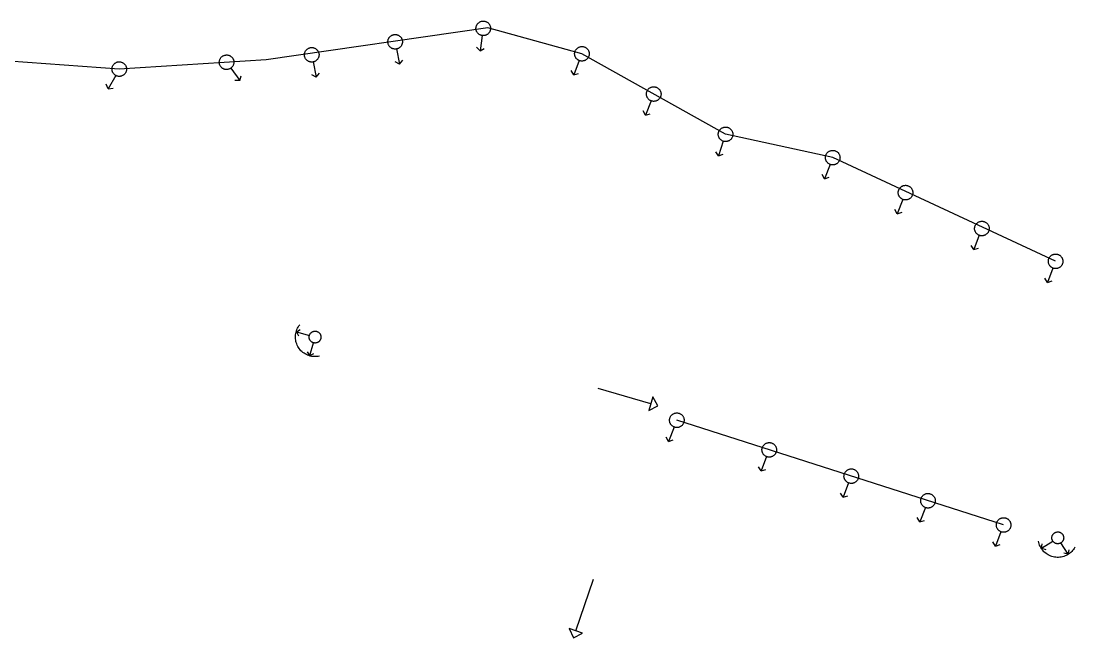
# Model space of a CAD drawing. Header units: inches. Extents: x 21905 to 29562, y 37649 to 43473.
# Drawn here: x 27967.6 to 28418.1, y 42437.6 to 42701.3 of the extents above; entities that cross this region are included whole.
import ezdxf

# ---------------------------------------------------------------- set-up
doc = ezdxf.new("R2010")
doc.units = ezdxf.units.IN
doc.header["$MEASUREMENT"] = 0

msp = doc.modelspace()

# ---------------------------------------------------------------- linework, layer by layer
for points in [[(28409.89, 42598.56), (28314.6, 42642.88), (28268.8, 42652.84), (28207.38, 42687.27), (28167.1, 42698.41), (28072.39, 42684.73), (28009.6, 42680.73), (27954.61, 42684.66), (27884.64, 42686.33), (27840.23, 42679.77), (27772.96, 42657.17), (27701.93, 42626.74), (27583.03, 42603.3), (27538.85, 42592.35)], [(28167.74, 42696.34), (28167.61, 42696.16), (28167.47, 42696), (28167.32, 42695.85), (28167.15, 42695.7), (28166.98, 42695.57), (28166.79, 42695.46), (28166.6, 42695.35), (28166.4, 42695.26), (28166.2, 42695.18), (28165.99, 42695.12), (28165.78, 42695.07), (28165.57, 42695.04), (28165.35, 42695.02), (28165.13, 42695.02), (28164.91, 42695.03), (28164.7, 42695.06), (28164.49, 42695.1), (28164.28, 42695.16), (28164.07, 42695.23), (28163.87, 42695.32), (28163.68, 42695.42), (28163.49, 42695.53), (28163.31, 42695.66), (28163.14, 42695.79), (28162.99, 42695.94), (28162.84, 42696.1), (28162.7, 42696.27), (28162.58, 42696.45), (28162.47, 42696.64), (28162.37, 42696.83), (28162.29, 42697.03), (28162.22, 42697.24), (28162.16, 42697.45), (28162.12, 42697.66), (28162.09, 42697.88), (28162.08, 42698.1), (28162.09, 42698.31), (28162.11, 42698.53), (28162.14, 42698.74), (28162.19, 42698.96), (28162.26, 42699.16), (28162.34, 42699.37), (28162.43, 42699.56), (28162.54, 42699.75), (28162.66, 42699.93), (28162.79, 42700.11), (28162.93, 42700.27), (28163.08, 42700.42), (28163.25, 42700.57), (28163.42, 42700.7), (28163.61, 42700.81), (28163.8, 42700.92), (28164, 42701.01), (28164.2, 42701.09), (28164.41, 42701.15), (28164.62, 42701.2), (28164.83, 42701.23), (28165.05, 42701.25), (28165.27, 42701.25), (28165.49, 42701.24), (28165.7, 42701.21), (28165.91, 42701.17), (28166.12, 42701.11), (28166.33, 42701.04), (28166.53, 42700.95), (28166.72, 42700.85), (28166.91, 42700.74), (28167.09, 42700.62), (28167.26, 42700.48), (28167.41, 42700.33), (28167.56, 42700.17), (28167.7, 42700), (28167.82, 42699.82), (28167.93, 42699.63), (28168.03, 42699.44), (28168.11, 42699.24), (28168.18, 42699.03), (28168.24, 42698.82), (28168.28, 42698.61), (28168.31, 42698.39), (28168.32, 42698.18), (28168.31, 42697.96), (28168.29, 42697.74), (28168.26, 42697.53), (28168.21, 42697.32), (28168.14, 42697.11), (28168.06, 42696.9), (28167.97, 42696.71), (28167.86, 42696.52), (28167.74, 42696.34)], [(28130.53, 42691.54), (28130.46, 42691.33), (28130.38, 42691.13), (28130.29, 42690.94), (28130.18, 42690.75), (28130.06, 42690.57), (28129.92, 42690.4), (28129.78, 42690.24), (28129.62, 42690.08), (28129.45, 42689.94), (28129.28, 42689.82), (28129.09, 42689.7), (28128.9, 42689.6), (28128.7, 42689.51), (28128.5, 42689.44), (28128.29, 42689.38), (28128.08, 42689.33), (28127.86, 42689.3), (28127.64, 42689.28), (28127.43, 42689.28), (28127.21, 42689.3), (28126.99, 42689.33), (28126.78, 42689.37), (28126.57, 42689.43), (28126.37, 42689.51), (28126.17, 42689.6), (28125.98, 42689.7), (28125.79, 42689.81), (28125.62, 42689.94), (28125.45, 42690.08), (28125.29, 42690.23), (28125.15, 42690.39), (28125.01, 42690.57), (28124.89, 42690.75), (28124.78, 42690.93), (28124.69, 42691.13), (28124.61, 42691.33), (28124.54, 42691.54), (28124.49, 42691.75), (28124.45, 42691.96), (28124.42, 42692.18), (28124.42, 42692.4), (28124.42, 42692.62), (28124.45, 42692.83), (28124.48, 42693.05), (28124.54, 42693.26), (28124.6, 42693.46), (28124.69, 42693.67), (28124.78, 42693.86), (28124.89, 42694.05), (28125.01, 42694.23), (28125.15, 42694.4), (28125.29, 42694.56), (28125.45, 42694.71), (28125.61, 42694.85), (28125.79, 42694.98), (28125.97, 42695.1), (28126.17, 42695.2), (28126.37, 42695.29), (28126.57, 42695.36), (28126.78, 42695.42), (28126.99, 42695.47), (28127.21, 42695.5), (28127.42, 42695.51), (28127.64, 42695.51), (28127.86, 42695.5), (28128.07, 42695.47), (28128.29, 42695.42), (28128.5, 42695.36), (28128.7, 42695.29), (28128.9, 42695.2), (28129.09, 42695.1), (28129.28, 42694.98), (28129.45, 42694.86), (28129.62, 42694.72), (28129.77, 42694.56), (28129.92, 42694.4), (28130.05, 42694.23), (28130.18, 42694.05), (28130.28, 42693.86), (28130.38, 42693.67), (28130.46, 42693.47), (28130.53, 42693.26), (28130.58, 42693.05), (28130.62, 42692.83), (28130.64, 42692.62), (28130.65, 42692.4), (28130.64, 42692.18), (28130.62, 42691.97), (28130.58, 42691.75), (28130.53, 42691.54)], [(28164.75, 42695.05), (28163.84, 42688.55)], [(28094.88, 42685.97), (28094.81, 42685.76), (28094.73, 42685.56), (28094.63, 42685.36), (28094.52, 42685.18), (28094.4, 42684.99), (28094.27, 42684.82), (28094.12, 42684.66), (28093.97, 42684.51), (28093.8, 42684.37), (28093.63, 42684.24), (28093.44, 42684.13), (28093.25, 42684.02), (28093.05, 42683.94), (28092.85, 42683.86), (28092.64, 42683.8), (28092.42, 42683.76), (28092.21, 42683.73), (28091.99, 42683.71), (28091.77, 42683.71), (28091.56, 42683.73), (28091.34, 42683.76), (28091.13, 42683.8), (28090.92, 42683.86), (28090.71, 42683.94), (28090.52, 42684.02), (28090.32, 42684.13), (28090.14, 42684.24), (28089.96, 42684.37), (28089.8, 42684.51), (28089.64, 42684.66), (28089.49, 42684.82), (28089.36, 42684.99), (28089.24, 42685.17), (28089.13, 42685.36), (28089.03, 42685.56), (28088.95, 42685.76), (28088.89, 42685.97), (28088.83, 42686.18), (28088.8, 42686.39), (28088.77, 42686.61), (28088.76, 42686.82), (28088.77, 42687.04), (28088.79, 42687.26), (28088.83, 42687.47), (28088.88, 42687.68), (28088.95, 42687.89), (28089.03, 42688.09), (28089.13, 42688.29), (28089.24, 42688.48), (28089.36, 42688.66), (28089.49, 42688.83), (28089.64, 42688.99), (28089.79, 42689.14), (28089.96, 42689.28), (28090.14, 42689.41), (28090.32, 42689.52), (28090.51, 42689.63), (28090.71, 42689.71), (28090.92, 42689.79), (28091.13, 42689.85), (28091.34, 42689.89), (28091.55, 42689.92), (28091.77, 42689.94), (28091.99, 42689.94), (28092.21, 42689.93), (28092.42, 42689.89), (28092.63, 42689.85), (28092.84, 42689.79), (28093.05, 42689.72), (28093.25, 42689.63), (28093.44, 42689.53), (28093.62, 42689.41), (28093.8, 42689.28), (28093.97, 42689.14), (28094.12, 42688.99), (28094.27, 42688.83), (28094.4, 42688.66), (28094.52, 42688.48), (28094.63, 42688.29), (28094.73, 42688.09), (28094.81, 42687.89), (28094.88, 42687.69), (28094.93, 42687.47), (28094.97, 42687.26), (28094.99, 42687.04), (28095, 42686.83), (28094.99, 42686.61), (28094.97, 42686.39), (28094.93, 42686.18), (28094.88, 42685.97)], [(28128.13, 42689.34), (28129.41, 42682.9)], [(28163.84, 42688.55), (28162.38, 42690.07)], [(28163.84, 42688.55), (28165.66, 42689.6)], [(28209.45, 42684.94), (28209.29, 42684.8), (28209.11, 42684.68), (28208.92, 42684.56), (28208.73, 42684.46), (28208.53, 42684.37), (28208.33, 42684.3), (28208.12, 42684.24), (28207.9, 42684.2), (28207.69, 42684.17), (28207.47, 42684.16), (28207.25, 42684.16), (28207.04, 42684.18), (28206.82, 42684.21), (28206.61, 42684.25), (28206.4, 42684.32), (28206.2, 42684.39), (28206, 42684.48), (28205.81, 42684.59), (28205.62, 42684.7), (28205.45, 42684.83), (28205.28, 42684.97), (28205.13, 42685.12), (28204.98, 42685.29), (28204.85, 42685.46), (28204.73, 42685.64), (28204.62, 42685.83), (28204.53, 42686.03), (28204.45, 42686.23), (28204.38, 42686.44), (28204.33, 42686.65), (28204.3, 42686.86), (28204.27, 42687.08), (28204.27, 42687.3), (28204.28, 42687.51), (28204.3, 42687.73), (28204.34, 42687.94), (28204.4, 42688.15), (28204.46, 42688.36), (28204.55, 42688.56), (28204.64, 42688.76), (28204.75, 42688.94), (28204.88, 42689.12), (28205.01, 42689.29), (28205.16, 42689.45), (28205.32, 42689.6), (28205.48, 42689.74), (28205.66, 42689.87), (28205.85, 42689.98), (28206.04, 42690.08), (28206.24, 42690.17), (28206.44, 42690.24), (28206.65, 42690.3), (28206.87, 42690.35), (28207.08, 42690.37), (28207.3, 42690.39), (28207.52, 42690.39), (28207.73, 42690.37), (28207.95, 42690.34), (28208.16, 42690.29), (28208.37, 42690.23), (28208.57, 42690.15), (28208.77, 42690.06), (28208.96, 42689.96), (28209.15, 42689.84), (28209.32, 42689.71), (28209.49, 42689.57), (28209.64, 42689.42), (28209.79, 42689.26), (28209.92, 42689.09), (28210.04, 42688.9), (28210.15, 42688.72), (28210.24, 42688.52), (28210.32, 42688.32), (28210.39, 42688.11), (28210.44, 42687.9), (28210.47, 42687.68), (28210.5, 42687.47), (28210.5, 42687.25), (28210.49, 42687.03), (28210.47, 42686.82), (28210.43, 42686.6), (28210.37, 42686.39), (28210.31, 42686.19), (28210.22, 42685.98), (28210.13, 42685.79), (28210.02, 42685.6), (28209.89, 42685.42), (28209.76, 42685.25), (28209.61, 42685.09), (28209.45, 42684.94)], [(28011.33, 42678.13), (28011.14, 42678.02), (28010.95, 42677.92), (28010.75, 42677.83), (28010.55, 42677.76), (28010.34, 42677.7), (28010.12, 42677.66), (28009.91, 42677.63), (28009.69, 42677.61), (28009.47, 42677.61), (28009.26, 42677.63), (28009.04, 42677.66), (28008.83, 42677.71), (28008.62, 42677.77), (28008.42, 42677.85), (28008.22, 42677.94), (28008.03, 42678.04), (28007.84, 42678.16), (28007.67, 42678.29), (28007.5, 42678.43), (28007.35, 42678.58), (28007.2, 42678.74), (28007.07, 42678.91), (28006.95, 42679.1), (28006.84, 42679.28), (28006.75, 42679.48), (28006.67, 42679.68), (28006.6, 42679.89), (28006.55, 42680.1), (28006.51, 42680.32), (28006.49, 42680.53), (28006.49, 42680.75), (28006.5, 42680.97), (28006.52, 42681.18), (28006.56, 42681.4), (28006.61, 42681.61), (28006.68, 42681.81), (28006.77, 42682.02), (28006.86, 42682.21), (28006.97, 42682.4), (28007.09, 42682.58), (28007.23, 42682.75), (28007.38, 42682.91), (28007.53, 42683.06), (28007.7, 42683.2), (28007.88, 42683.32), (28008.06, 42683.44), (28008.26, 42683.54), (28008.46, 42683.63), (28008.66, 42683.7), (28008.87, 42683.76), (28009.08, 42683.8), (28009.3, 42683.83), (28009.52, 42683.84), (28009.73, 42683.84), (28009.95, 42683.83), (28010.17, 42683.79), (28010.38, 42683.75), (28010.59, 42683.69), (28010.79, 42683.61), (28010.99, 42683.52), (28011.18, 42683.42), (28011.36, 42683.3), (28011.54, 42683.17), (28011.7, 42683.03), (28011.86, 42682.88), (28012, 42682.72), (28012.14, 42682.54), (28012.26, 42682.36), (28012.37, 42682.17), (28012.46, 42681.98), (28012.54, 42681.77), (28012.6, 42681.57), (28012.66, 42681.36), (28012.69, 42681.14), (28012.71, 42680.92), (28012.72, 42680.71), (28012.71, 42680.49), (28012.69, 42680.27), (28012.65, 42680.06), (28012.59, 42679.85), (28012.52, 42679.64), (28012.44, 42679.44), (28012.34, 42679.25), (28012.23, 42679.06), (28012.11, 42678.88), (28011.98, 42678.71), (28011.83, 42678.55), (28011.67, 42678.4), (28011.5, 42678.26), (28011.33, 42678.13)], [(28058.55, 42684.13), (28058.57, 42683.91), (28058.59, 42683.7), (28058.58, 42683.48), (28058.56, 42683.26), (28058.53, 42683.05), (28058.48, 42682.83), (28058.41, 42682.63), (28058.33, 42682.42), (28058.24, 42682.23), (28058.13, 42682.04), (28058.01, 42681.86), (28057.88, 42681.68), (28057.74, 42681.52), (28057.59, 42681.37), (28057.42, 42681.22), (28057.25, 42681.09), (28057.06, 42680.98), (28056.87, 42680.87), (28056.68, 42680.78), (28056.47, 42680.7), (28056.26, 42680.64), (28056.05, 42680.59), (28055.84, 42680.56), (28055.62, 42680.54), (28055.4, 42680.54), (28055.19, 42680.55), (28054.97, 42680.58), (28054.76, 42680.62), (28054.55, 42680.68), (28054.34, 42680.75), (28054.14, 42680.83), (28053.95, 42680.93), (28053.76, 42681.05), (28053.58, 42681.17), (28053.41, 42681.31), (28053.26, 42681.46), (28053.11, 42681.62), (28052.97, 42681.79), (28052.85, 42681.97), (28052.74, 42682.15), (28052.64, 42682.35), (28052.55, 42682.55), (28052.48, 42682.75), (28052.43, 42682.96), (28052.39, 42683.18), (28052.36, 42683.39), (28052.35, 42683.61), (28052.36, 42683.83), (28052.38, 42684.05), (28052.41, 42684.26), (28052.46, 42684.47), (28052.53, 42684.68), (28052.6, 42684.88), (28052.7, 42685.08), (28052.8, 42685.27), (28052.92, 42685.45), (28053.05, 42685.62), (28053.2, 42685.79), (28053.35, 42685.94), (28053.52, 42686.08), (28053.69, 42686.21), (28053.87, 42686.33), (28054.07, 42686.44), (28054.26, 42686.53), (28054.47, 42686.6), (28054.67, 42686.67), (28054.89, 42686.72), (28055.1, 42686.75), (28055.32, 42686.77), (28055.54, 42686.77), (28055.75, 42686.76), (28055.97, 42686.73), (28056.18, 42686.69), (28056.39, 42686.63), (28056.6, 42686.56), (28056.8, 42686.47), (28056.99, 42686.37), (28057.18, 42686.26), (28057.35, 42686.13), (28057.52, 42686), (28057.68, 42685.85), (28057.83, 42685.69), (28057.97, 42685.52), (28058.09, 42685.34), (28058.2, 42685.15), (28058.3, 42684.96), (28058.38, 42684.76), (28058.45, 42684.55), (28058.51, 42684.34), (28058.55, 42684.13)], [(28092.48, 42683.77), (28093.76, 42677.32)], [(28129.41, 42682.9), (28127.53, 42683.85)], [(28129.41, 42682.9), (28130.78, 42684.5)], [(28206.25, 42684.37), (28203.87, 42678.25)], [(28057.29, 42681.13), (28061.15, 42675.81)], [(28093.76, 42677.32), (28095.13, 42678.92)], [(28203.87, 42678.25), (28202.8, 42680.06)], [(28008.08, 42678.01), (28004.87, 42672.28)], [(28061.15, 42675.81), (28059.05, 42675.89)], [(28061.15, 42675.81), (28061.73, 42677.84)], [(28093.76, 42677.32), (28091.88, 42678.28)], [(28203.87, 42678.25), (28205.89, 42678.86)], [(28004.87, 42672.28), (28004.06, 42674.22)], [(28004.87, 42672.28), (28006.95, 42672.6)], [(28240.16, 42667.72), (28239.99, 42667.58), (28239.82, 42667.46), (28239.63, 42667.34), (28239.44, 42667.24), (28239.24, 42667.16), (28239.03, 42667.08), (28238.82, 42667.03), (28238.61, 42666.98), (28238.39, 42666.95), (28238.18, 42666.94), (28237.96, 42666.94), (28237.74, 42666.96), (28237.53, 42666.99), (28237.32, 42667.04), (28237.11, 42667.1), (28236.9, 42667.17), (28236.7, 42667.26), (28236.51, 42667.37), (28236.33, 42667.48), (28236.15, 42667.61), (28235.99, 42667.75), (28235.83, 42667.91), (28235.69, 42668.07), (28235.56, 42668.24), (28235.44, 42668.42), (28235.33, 42668.61), (28235.24, 42668.81), (28235.16, 42669.01), (28235.09, 42669.22), (28235.04, 42669.43), (28235, 42669.64), (28234.98, 42669.86), (28234.98, 42670.08), (28234.98, 42670.3), (28235.01, 42670.51), (28235.05, 42670.73), (28235.1, 42670.94), (28235.17, 42671.14), (28235.25, 42671.34), (28235.35, 42671.54), (28235.46, 42671.73), (28235.58, 42671.91), (28235.72, 42672.08), (28235.87, 42672.24), (28236.02, 42672.39), (28236.19, 42672.53), (28236.37, 42672.65), (28236.55, 42672.77), (28236.75, 42672.87), (28236.95, 42672.95), (28237.15, 42673.03), (28237.36, 42673.08), (28237.57, 42673.13), (28237.79, 42673.16), (28238.01, 42673.17), (28238.22, 42673.17), (28238.44, 42673.15), (28238.66, 42673.12), (28238.87, 42673.07), (28239.08, 42673.01), (28239.28, 42672.94), (28239.48, 42672.85), (28239.67, 42672.74), (28239.85, 42672.63), (28240.03, 42672.5), (28240.19, 42672.36), (28240.35, 42672.2), (28240.49, 42672.04), (28240.63, 42671.87), (28240.75, 42671.69), (28240.85, 42671.5), (28240.95, 42671.3), (28241.03, 42671.1), (28241.09, 42670.89), (28241.15, 42670.68), (28241.18, 42670.47), (28241.2, 42670.25), (28241.21, 42670.03), (28241.2, 42669.81), (28241.17, 42669.6), (28241.14, 42669.38), (28241.08, 42669.17), (28241.01, 42668.97), (28240.93, 42668.77), (28240.83, 42668.57), (28240.72, 42668.38), (28240.6, 42668.2), (28240.46, 42668.03), (28240.32, 42667.87), (28240.16, 42667.72)], [(28236.96, 42667.15), (28234.58, 42661.03)], [(28234.58, 42661.03), (28233.51, 42662.84)], [(28234.58, 42661.03), (28236.59, 42661.64)], [(28270.99, 42650.62), (28270.83, 42650.47), (28270.66, 42650.34), (28270.48, 42650.21), (28270.29, 42650.1), (28270.1, 42650), (28269.9, 42649.92), (28269.69, 42649.85), (28269.48, 42649.8), (28269.27, 42649.76), (28269.05, 42649.73), (28268.84, 42649.72), (28268.62, 42649.73), (28268.4, 42649.75), (28268.19, 42649.78), (28267.97, 42649.83), (28267.77, 42649.9), (28267.56, 42649.98), (28267.37, 42650.07), (28267.18, 42650.18), (28267, 42650.29), (28266.82, 42650.43), (28266.66, 42650.57), (28266.51, 42650.72), (28266.37, 42650.89), (28266.24, 42651.06), (28266.12, 42651.25), (28266.01, 42651.44), (28265.92, 42651.64), (28265.85, 42651.84), (28265.78, 42652.05), (28265.74, 42652.26), (28265.7, 42652.48), (28265.69, 42652.69), (28265.68, 42652.91), (28265.7, 42653.13), (28265.72, 42653.34), (28265.77, 42653.56), (28265.82, 42653.77), (28265.9, 42653.97), (28265.98, 42654.17), (28266.08, 42654.36), (28266.2, 42654.55), (28266.32, 42654.73), (28266.46, 42654.9), (28266.61, 42655.05), (28266.77, 42655.2), (28266.94, 42655.34), (28267.12, 42655.46), (28267.3, 42655.57), (28267.5, 42655.67), (28267.7, 42655.75), (28267.91, 42655.82), (28268.12, 42655.88), (28268.33, 42655.92), (28268.55, 42655.94), (28268.76, 42655.95), (28268.98, 42655.95), (28269.2, 42655.93), (28269.41, 42655.89), (28269.62, 42655.84), (28269.83, 42655.78), (28270.03, 42655.7), (28270.23, 42655.61), (28270.42, 42655.5), (28270.6, 42655.38), (28270.77, 42655.25), (28270.94, 42655.1), (28271.09, 42654.95), (28271.23, 42654.78), (28271.36, 42654.61), (28271.48, 42654.43), (28271.58, 42654.24), (28271.67, 42654.04), (28271.75, 42653.83), (28271.81, 42653.63), (28271.86, 42653.41), (28271.89, 42653.2), (28271.91, 42652.98), (28271.91, 42652.76), (28271.9, 42652.55), (28271.87, 42652.33), (28271.83, 42652.12), (28271.77, 42651.91), (28271.7, 42651.7), (28271.62, 42651.5), (28271.52, 42651.31), (28271.4, 42651.12), (28271.28, 42650.95), (28271.14, 42650.78), (28270.99, 42650.62)], [(28267.82, 42649.88), (28265.78, 42643.63)], [(28265.78, 42643.63), (28264.61, 42645.39)], [(28265.78, 42643.63), (28267.76, 42644.36)], [(28316.67, 42640.55), (28316.5, 42640.41), (28316.33, 42640.29), (28316.14, 42640.17), (28315.95, 42640.07), (28315.75, 42639.99), (28315.54, 42639.91), (28315.33, 42639.85), (28315.12, 42639.81), (28314.91, 42639.78), (28314.69, 42639.77), (28314.47, 42639.77), (28314.25, 42639.79), (28314.04, 42639.82), (28313.83, 42639.87), (28313.62, 42639.93), (28313.41, 42640), (28313.22, 42640.09), (28313.02, 42640.2), (28312.84, 42640.31), (28312.67, 42640.44), (28312.5, 42640.58), (28312.34, 42640.74), (28312.2, 42640.9), (28312.07, 42641.07), (28311.95, 42641.25), (28311.84, 42641.44), (28311.75, 42641.64), (28311.67, 42641.84), (28311.6, 42642.05), (28311.55, 42642.26), (28311.51, 42642.47), (28311.49, 42642.69), (28311.49, 42642.91), (28311.5, 42643.12), (28311.52, 42643.34), (28311.56, 42643.55), (28311.61, 42643.76), (28311.68, 42643.97), (28311.77, 42644.17), (28311.86, 42644.37), (28311.97, 42644.55), (28312.1, 42644.73), (28312.23, 42644.9), (28312.38, 42645.07), (28312.53, 42645.22), (28312.7, 42645.35), (28312.88, 42645.48), (28313.06, 42645.59), (28313.26, 42645.69), (28313.46, 42645.78), (28313.66, 42645.85), (28313.87, 42645.91), (28314.08, 42645.96), (28314.3, 42645.99), (28314.52, 42646), (28314.73, 42646), (28314.95, 42645.98), (28315.17, 42645.95), (28315.38, 42645.9), (28315.59, 42645.84), (28315.79, 42645.76), (28315.99, 42645.67), (28316.18, 42645.57), (28316.36, 42645.45), (28316.54, 42645.32), (28316.71, 42645.18), (28316.86, 42645.03), (28317.01, 42644.87), (28317.14, 42644.7), (28317.26, 42644.52), (28317.37, 42644.33), (28317.46, 42644.13), (28317.54, 42643.93), (28317.6, 42643.72), (28317.66, 42643.51), (28317.69, 42643.29), (28317.71, 42643.08), (28317.72, 42642.86), (28317.71, 42642.64), (28317.69, 42642.43), (28317.65, 42642.21), (28317.59, 42642), (28317.52, 42641.8), (28317.44, 42641.59), (28317.34, 42641.4), (28317.23, 42641.21), (28317.11, 42641.03), (28316.98, 42640.86), (28316.83, 42640.7), (28316.67, 42640.55)], [(28313.47, 42639.98), (28311.09, 42633.86)], [(28311.09, 42633.86), (28310.02, 42635.67)], [(28311.09, 42633.86), (28313.11, 42634.47)], [(28347.8, 42625.59), (28347.63, 42625.46), (28347.45, 42625.33), (28347.27, 42625.22), (28347.08, 42625.11), (28346.88, 42625.03), (28346.67, 42624.95), (28346.46, 42624.9), (28346.25, 42624.85), (28346.03, 42624.82), (28345.82, 42624.81), (28345.6, 42624.81), (28345.38, 42624.83), (28345.17, 42624.86), (28344.95, 42624.91), (28344.75, 42624.97), (28344.54, 42625.05), (28344.34, 42625.14), (28344.15, 42625.24), (28343.97, 42625.36), (28343.79, 42625.48), (28343.63, 42625.63), (28343.47, 42625.78), (28343.33, 42625.94), (28343.2, 42626.11), (28343.08, 42626.29), (28342.97, 42626.48), (28342.87, 42626.68), (28342.79, 42626.88), (28342.73, 42627.09), (28342.68, 42627.3), (28342.64, 42627.52), (28342.62, 42627.73), (28342.61, 42627.95), (28342.62, 42628.17), (28342.65, 42628.38), (28342.69, 42628.6), (28342.74, 42628.81), (28342.81, 42629.01), (28342.89, 42629.21), (28342.99, 42629.41), (28343.1, 42629.6), (28343.22, 42629.78), (28343.36, 42629.95), (28343.51, 42630.11), (28343.66, 42630.26), (28343.83, 42630.4), (28344.01, 42630.52), (28344.19, 42630.64), (28344.39, 42630.74), (28344.59, 42630.82), (28344.79, 42630.9), (28345, 42630.96), (28345.21, 42631), (28345.43, 42631.03), (28345.65, 42631.04), (28345.86, 42631.04), (28346.08, 42631.02), (28346.3, 42630.99), (28346.51, 42630.94), (28346.72, 42630.88), (28346.92, 42630.81), (28347.12, 42630.72), (28347.31, 42630.61), (28347.49, 42630.5), (28347.67, 42630.37), (28347.83, 42630.23), (28347.99, 42630.07), (28348.13, 42629.91), (28348.27, 42629.74), (28348.39, 42629.56), (28348.49, 42629.37), (28348.59, 42629.17), (28348.67, 42628.97), (28348.73, 42628.76), (28348.78, 42628.55), (28348.82, 42628.34), (28348.84, 42628.12), (28348.85, 42627.9), (28348.84, 42627.69), (28348.81, 42627.47), (28348.77, 42627.26), (28348.72, 42627.04), (28348.65, 42626.84), (28348.57, 42626.64), (28348.47, 42626.44), (28348.36, 42626.25), (28348.24, 42626.08), (28348.1, 42625.9), (28347.96, 42625.74), (28347.8, 42625.59)], [(28344.59, 42625.02), (28342.22, 42618.9)], [(28342.22, 42618.9), (28341.14, 42620.71)], [(28342.22, 42618.9), (28344.23, 42619.51)], [(28380.44, 42610.24), (28380.27, 42610.1), (28380.09, 42609.97), (28379.91, 42609.86), (28379.72, 42609.76), (28379.52, 42609.67), (28379.31, 42609.6), (28379.1, 42609.54), (28378.89, 42609.49), (28378.67, 42609.47), (28378.46, 42609.45), (28378.24, 42609.45), (28378.02, 42609.47), (28377.81, 42609.5), (28377.59, 42609.55), (28377.39, 42609.61), (28377.18, 42609.69), (28376.98, 42609.78), (28376.79, 42609.88), (28376.61, 42610), (28376.43, 42610.13), (28376.27, 42610.27), (28376.11, 42610.42), (28375.97, 42610.58), (28375.84, 42610.75), (28375.72, 42610.94), (28375.61, 42611.12), (28375.51, 42611.32), (28375.43, 42611.52), (28375.37, 42611.73), (28375.32, 42611.94), (28375.28, 42612.16), (28375.26, 42612.37), (28375.25, 42612.59), (28375.26, 42612.81), (28375.29, 42613.02), (28375.33, 42613.24), (28375.38, 42613.45), (28375.45, 42613.66), (28375.53, 42613.86), (28375.63, 42614.05), (28375.74, 42614.24), (28375.86, 42614.42), (28376, 42614.59), (28376.14, 42614.75), (28376.3, 42614.9), (28376.47, 42615.04), (28376.65, 42615.16), (28376.83, 42615.28), (28377.03, 42615.38), (28377.22, 42615.47), (28377.43, 42615.54), (28377.64, 42615.6), (28377.85, 42615.64), (28378.07, 42615.67), (28378.29, 42615.68), (28378.5, 42615.68), (28378.72, 42615.66), (28378.93, 42615.63), (28379.15, 42615.59), (28379.36, 42615.52), (28379.56, 42615.45), (28379.76, 42615.36), (28379.95, 42615.25), (28380.13, 42615.14), (28380.31, 42615.01), (28380.47, 42614.87), (28380.63, 42614.72), (28380.77, 42614.55), (28380.91, 42614.38), (28381.03, 42614.2), (28381.13, 42614.01), (28381.23, 42613.81), (28381.31, 42613.61), (28381.37, 42613.4), (28381.42, 42613.19), (28381.46, 42612.98), (28381.48, 42612.76), (28381.49, 42612.54), (28381.48, 42612.33), (28381.45, 42612.11), (28381.41, 42611.9), (28381.36, 42611.69), (28381.29, 42611.48), (28381.21, 42611.28), (28381.11, 42611.08), (28381, 42610.9), (28380.88, 42610.72), (28380.74, 42610.55), (28380.6, 42610.39), (28380.44, 42610.24)], [(28377.23, 42609.67), (28374.86, 42603.54)], [(28374.86, 42603.54), (28373.78, 42605.35)], [(28374.86, 42603.54), (28376.87, 42604.15)], [(28411.96, 42596.23), (28411.8, 42596.09), (28411.62, 42595.96), (28411.43, 42595.85), (28411.24, 42595.75), (28411.04, 42595.66), (28410.84, 42595.59), (28410.63, 42595.53), (28410.41, 42595.49), (28410.2, 42595.46), (28409.98, 42595.44), (28409.76, 42595.44), (28409.55, 42595.46), (28409.33, 42595.49), (28409.12, 42595.54), (28408.91, 42595.6), (28408.71, 42595.68), (28408.51, 42595.77), (28408.32, 42595.87), (28408.13, 42595.99), (28407.96, 42596.12), (28407.79, 42596.26), (28407.64, 42596.41), (28407.49, 42596.57), (28407.36, 42596.75), (28407.24, 42596.93), (28407.13, 42597.12), (28407.04, 42597.31), (28406.96, 42597.51), (28406.89, 42597.72), (28406.84, 42597.93), (28406.81, 42598.15), (28406.78, 42598.36), (28406.78, 42598.58), (28406.79, 42598.8), (28406.81, 42599.02), (28406.85, 42599.23), (28406.91, 42599.44), (28406.97, 42599.65), (28407.06, 42599.85), (28407.15, 42600.04), (28407.26, 42600.23), (28407.39, 42600.41), (28407.52, 42600.58), (28407.67, 42600.74), (28407.83, 42600.89), (28407.99, 42601.03), (28408.17, 42601.16), (28408.36, 42601.27), (28408.55, 42601.37), (28408.75, 42601.46), (28408.95, 42601.53), (28409.16, 42601.59), (28409.38, 42601.63), (28409.59, 42601.66), (28409.81, 42601.67), (28410.03, 42601.67), (28410.24, 42601.66), (28410.46, 42601.62), (28410.67, 42601.58), (28410.88, 42601.52), (28411.08, 42601.44), (28411.28, 42601.35), (28411.47, 42601.25), (28411.66, 42601.13), (28411.83, 42601), (28412, 42600.86), (28412.15, 42600.71), (28412.3, 42600.54), (28412.43, 42600.37), (28412.55, 42600.19), (28412.66, 42600), (28412.75, 42599.8), (28412.83, 42599.6), (28412.9, 42599.4), (28412.95, 42599.18), (28412.98, 42598.97), (28413.01, 42598.75), (28413.01, 42598.54), (28413, 42598.32), (28412.98, 42598.1), (28412.94, 42597.89), (28412.88, 42597.68), (28412.82, 42597.47), (28412.73, 42597.27), (28412.64, 42597.07), (28412.53, 42596.89), (28412.4, 42596.71), (28412.27, 42596.54), (28412.12, 42596.38), (28411.96, 42596.23)], [(28408.76, 42595.66), (28406.38, 42589.53)], [(28406.38, 42589.53), (28405.31, 42591.34)], [(28406.38, 42589.53), (28408.4, 42590.15)], [(28095.15, 42558), (28094.59, 42557.89), (28094.02, 42557.83), (28093.45, 42557.8), (28092.87, 42557.81), (28092.3, 42557.85), (28091.74, 42557.94), (28091.18, 42558.07), (28090.63, 42558.23), (28090.09, 42558.43), (28089.57, 42558.67), (28089.07, 42558.94), (28088.58, 42559.25), (28088.12, 42559.59), (28087.68, 42559.96), (28087.27, 42560.35), (28086.89, 42560.78), (28086.53, 42561.23), (28086.21, 42561.71), (28085.92, 42562.2), (28085.67, 42562.71), (28085.45, 42563.24), (28085.27, 42563.79), (28085.13, 42564.34), (28085.02, 42564.91), (28084.95, 42565.48), (28084.92, 42566.05), (28084.94, 42566.62), (28084.99, 42567.19), (28085.08, 42567.76), (28085.2, 42568.32), (28085.37, 42568.86), (28085.57, 42569.4), (28085.81, 42569.92), (28086.09, 42570.42), (28086.39, 42570.91), (28086.73, 42571.37)], [(28085.36, 42568.38), (28086.98, 42569.38)], [(28085.36, 42568.38), (28090.86, 42566.85)], [(28085.36, 42568.38), (28086.23, 42566.69)], [(28095.74, 42565.49), (28095.69, 42565.32), (28095.62, 42565.15), (28095.55, 42565), (28095.46, 42564.84), (28095.36, 42564.69), (28095.25, 42564.55), (28095.13, 42564.42), (28095.01, 42564.3), (28094.87, 42564.18), (28094.73, 42564.08), (28094.58, 42563.98), (28094.43, 42563.9), (28094.26, 42563.83), (28094.1, 42563.76), (28093.93, 42563.71), (28093.76, 42563.68), (28093.58, 42563.65), (28093.4, 42563.64), (28093.23, 42563.63), (28093.05, 42563.65), (28092.88, 42563.67), (28092.7, 42563.7), (28092.53, 42563.75), (28092.37, 42563.81), (28092.2, 42563.88), (28092.05, 42563.96), (28091.9, 42564.06), (28091.75, 42564.16), (28091.62, 42564.27), (28091.49, 42564.39), (28091.37, 42564.52), (28091.26, 42564.66), (28091.16, 42564.81), (28091.07, 42564.96), (28090.99, 42565.12), (28090.92, 42565.28), (28090.87, 42565.45), (28090.82, 42565.62), (28090.79, 42565.8), (28090.77, 42565.97), (28090.76, 42566.15), (28090.77, 42566.33), (28090.78, 42566.5), (28090.81, 42566.68), (28090.86, 42566.85), (28090.91, 42567.02), (28090.97, 42567.18), (28091.05, 42567.34), (28091.14, 42567.5), (28091.24, 42567.64), (28091.34, 42567.78), (28091.46, 42567.92), (28091.59, 42568.04), (28091.72, 42568.16), (28091.86, 42568.26), (28092.01, 42568.36), (28092.17, 42568.44), (28092.33, 42568.51), (28092.5, 42568.57), (28092.67, 42568.62), (28092.84, 42568.66), (28093.01, 42568.69), (28093.19, 42568.7), (28093.37, 42568.7), (28093.54, 42568.69), (28093.72, 42568.67), (28093.89, 42568.63), (28094.06, 42568.59), (28094.23, 42568.53), (28094.39, 42568.46), (28094.55, 42568.37), (28094.7, 42568.28), (28094.84, 42568.18), (28094.98, 42568.07), (28095.11, 42567.94), (28095.23, 42567.81), (28095.34, 42567.67), (28095.44, 42567.53), (28095.53, 42567.38), (28095.61, 42567.22), (28095.67, 42567.05), (28095.73, 42566.89), (28095.77, 42566.71), (28095.81, 42566.54), (28095.83, 42566.36), (28095.83, 42566.19), (28095.83, 42566.01), (28095.81, 42565.83), (28095.78, 42565.66), (28095.74, 42565.49)], [(28091.08, 42558.23), (28092.62, 42563.73)], [(28091.08, 42558.23), (28090.09, 42559.85)], [(28091.08, 42558.23), (28092.78, 42559.1)], [(28236.81, 42537.7), (28214.38, 42544.24)], [(28237.64, 42540.57), (28235.97, 42534.83), (28239.86, 42536.81), (28237.64, 42540.57)], [(28250.02, 42528.29), (28249.85, 42528.15), (28249.67, 42528.03), (28249.49, 42527.91), (28249.29, 42527.81), (28249.1, 42527.72), (28248.89, 42527.65), (28248.68, 42527.59), (28248.47, 42527.55), (28248.25, 42527.52), (28248.04, 42527.51), (28247.82, 42527.51), (28247.6, 42527.53), (28247.39, 42527.56), (28247.17, 42527.6), (28246.96, 42527.67), (28246.76, 42527.74), (28246.56, 42527.83), (28246.37, 42527.94), (28246.19, 42528.05), (28246.01, 42528.18), (28245.85, 42528.32), (28245.69, 42528.47), (28245.55, 42528.64), (28245.41, 42528.81), (28245.29, 42528.99), (28245.19, 42529.18), (28245.09, 42529.38), (28245.01, 42529.58), (28244.95, 42529.79), (28244.9, 42530), (28244.86, 42530.21), (28244.84, 42530.43), (28244.83, 42530.65), (28244.84, 42530.86), (28244.87, 42531.08), (28244.91, 42531.29), (28244.96, 42531.5), (28245.03, 42531.71), (28245.11, 42531.91), (28245.21, 42532.11), (28245.32, 42532.29), (28245.44, 42532.47), (28245.58, 42532.64), (28245.72, 42532.8), (28245.88, 42532.95), (28246.05, 42533.09), (28246.23, 42533.22), (28246.41, 42533.33), (28246.6, 42533.43), (28246.8, 42533.52), (28247.01, 42533.59), (28247.22, 42533.65), (28247.43, 42533.7), (28247.65, 42533.72), (28247.86, 42533.74), (28248.08, 42533.74), (28248.3, 42533.72), (28248.51, 42533.69), (28248.73, 42533.64), (28248.94, 42533.58), (28249.14, 42533.5), (28249.34, 42533.41), (28249.53, 42533.31), (28249.71, 42533.19), (28249.89, 42533.06), (28250.05, 42532.92), (28250.21, 42532.77), (28250.35, 42532.61), (28250.48, 42532.44), (28250.61, 42532.25), (28250.71, 42532.07), (28250.81, 42531.87), (28250.89, 42531.67), (28250.95, 42531.46), (28251, 42531.25), (28251.04, 42531.03), (28251.06, 42530.82), (28251.07, 42530.6), (28251.06, 42530.38), (28251.03, 42530.17), (28250.99, 42529.95), (28250.94, 42529.74), (28250.87, 42529.53), (28250.79, 42529.33), (28250.69, 42529.14), (28250.58, 42528.95), (28250.46, 42528.77), (28250.32, 42528.6), (28250.18, 42528.44), (28250.02, 42528.29)], [(28387.66, 42485.85), (28247.95, 42530.62)], [(28246.81, 42527.72), (28244.44, 42521.6)], [(28244.44, 42521.6), (28243.36, 42523.41)], [(28244.44, 42521.6), (28246.45, 42522.21)], [(28289.53, 42515.63), (28289.36, 42515.49), (28289.19, 42515.36), (28289, 42515.25), (28288.81, 42515.15), (28288.61, 42515.06), (28288.4, 42514.99), (28288.19, 42514.93), (28287.98, 42514.89), (28287.77, 42514.86), (28287.55, 42514.84), (28287.33, 42514.85), (28287.11, 42514.86), (28286.9, 42514.89), (28286.69, 42514.94), (28286.48, 42515), (28286.27, 42515.08), (28286.08, 42515.17), (28285.88, 42515.27), (28285.7, 42515.39), (28285.53, 42515.52), (28285.36, 42515.66), (28285.2, 42515.81), (28285.06, 42515.97), (28284.93, 42516.15), (28284.81, 42516.33), (28284.7, 42516.52), (28284.61, 42516.71), (28284.53, 42516.92), (28284.46, 42517.12), (28284.41, 42517.33), (28284.37, 42517.55), (28284.35, 42517.77), (28284.35, 42517.98), (28284.36, 42518.2), (28284.38, 42518.42), (28284.42, 42518.63), (28284.47, 42518.84), (28284.54, 42519.05), (28284.63, 42519.25), (28284.72, 42519.44), (28284.83, 42519.63), (28284.96, 42519.81), (28285.09, 42519.98), (28285.24, 42520.14), (28285.39, 42520.29), (28285.56, 42520.43), (28285.74, 42520.56), (28285.92, 42520.67), (28286.12, 42520.77), (28286.32, 42520.86), (28286.52, 42520.93), (28286.73, 42520.99), (28286.94, 42521.03), (28287.16, 42521.06), (28287.38, 42521.08), (28287.59, 42521.07), (28287.81, 42521.06), (28288.03, 42521.03), (28288.24, 42520.98), (28288.45, 42520.92), (28288.65, 42520.84), (28288.85, 42520.75), (28289.04, 42520.65), (28289.22, 42520.53), (28289.4, 42520.4), (28289.57, 42520.26), (28289.72, 42520.11), (28289.87, 42519.95), (28290, 42519.77), (28290.12, 42519.59), (28290.23, 42519.4), (28290.32, 42519.21), (28290.4, 42519), (28290.46, 42518.8), (28290.52, 42518.59), (28290.55, 42518.37), (28290.57, 42518.15), (28290.58, 42517.94), (28290.57, 42517.72), (28290.55, 42517.5), (28290.51, 42517.29), (28290.45, 42517.08), (28290.38, 42516.87), (28290.3, 42516.67), (28290.2, 42516.48), (28290.09, 42516.29), (28289.97, 42516.11), (28289.84, 42515.94), (28289.69, 42515.78), (28289.53, 42515.63)], [(28286.33, 42515.06), (28283.95, 42508.93)], [(28283.95, 42508.93), (28282.88, 42510.75)], [(28283.95, 42508.93), (28285.97, 42509.55)], [(28324.6, 42504.39), (28324.44, 42504.25), (28324.26, 42504.12), (28324.07, 42504.01), (28323.88, 42503.91), (28323.68, 42503.82), (28323.48, 42503.75), (28323.27, 42503.69), (28323.05, 42503.65), (28322.84, 42503.62), (28322.62, 42503.61), (28322.4, 42503.61), (28322.19, 42503.62), (28321.97, 42503.66), (28321.76, 42503.7), (28321.55, 42503.76), (28321.35, 42503.84), (28321.15, 42503.93), (28320.96, 42504.03), (28320.77, 42504.15), (28320.6, 42504.28), (28320.43, 42504.42), (28320.28, 42504.57), (28320.13, 42504.74), (28320, 42504.91), (28319.88, 42505.09), (28319.77, 42505.28), (28319.68, 42505.47), (28319.6, 42505.68), (28319.53, 42505.88), (28319.48, 42506.1), (28319.45, 42506.31), (28319.42, 42506.53), (28319.42, 42506.74), (28319.43, 42506.96), (28319.45, 42507.18), (28319.49, 42507.39), (28319.55, 42507.6), (28319.61, 42507.81), (28319.7, 42508.01), (28319.79, 42508.2), (28319.9, 42508.39), (28320.03, 42508.57), (28320.16, 42508.74), (28320.31, 42508.9), (28320.47, 42509.05), (28320.63, 42509.19), (28320.81, 42509.32), (28321, 42509.43), (28321.19, 42509.53), (28321.39, 42509.62), (28321.59, 42509.69), (28321.8, 42509.75), (28322.02, 42509.79), (28322.23, 42509.82), (28322.45, 42509.84), (28322.67, 42509.83), (28322.88, 42509.82), (28323.1, 42509.79), (28323.31, 42509.74), (28323.52, 42509.68), (28323.72, 42509.6), (28323.92, 42509.51), (28324.11, 42509.41), (28324.3, 42509.29), (28324.47, 42509.16), (28324.64, 42509.02), (28324.79, 42508.87), (28324.94, 42508.71), (28325.07, 42508.53), (28325.19, 42508.35), (28325.3, 42508.16), (28325.39, 42507.97), (28325.47, 42507.76), (28325.54, 42507.56), (28325.59, 42507.35), (28325.62, 42507.13), (28325.65, 42506.91), (28325.65, 42506.7), (28325.64, 42506.48), (28325.62, 42506.26), (28325.58, 42506.05), (28325.52, 42505.84), (28325.46, 42505.63), (28325.37, 42505.43), (28325.28, 42505.24), (28325.17, 42505.05), (28325.04, 42504.87), (28324.91, 42504.7), (28324.76, 42504.54), (28324.6, 42504.39)], [(28321.4, 42503.82), (28319.02, 42497.69)], [(28319.02, 42497.69), (28317.95, 42499.51)], [(28357.41, 42493.87), (28357.24, 42493.74), (28357.07, 42493.61), (28356.88, 42493.5), (28356.69, 42493.4), (28356.49, 42493.31), (28356.28, 42493.24), (28356.08, 42493.18), (28355.86, 42493.13), (28355.65, 42493.1), (28355.43, 42493.09), (28355.21, 42493.09), (28354.99, 42493.11), (28354.78, 42493.14), (28354.57, 42493.19), (28354.36, 42493.25), (28354.15, 42493.33), (28353.96, 42493.42), (28353.77, 42493.52), (28353.58, 42493.64), (28353.41, 42493.77), (28353.24, 42493.91), (28353.09, 42494.06), (28352.94, 42494.22), (28352.81, 42494.39), (28352.69, 42494.57), (28352.58, 42494.76), (28352.49, 42494.96), (28352.41, 42495.16), (28352.34, 42495.37), (28352.29, 42495.58), (28352.25, 42495.8), (28352.23, 42496.01), (28352.23, 42496.23), (28352.24, 42496.45), (28352.26, 42496.66), (28352.3, 42496.88), (28352.35, 42497.09), (28352.42, 42497.29), (28352.51, 42497.5), (28352.6, 42497.69), (28352.71, 42497.88), (28352.84, 42498.06), (28352.97, 42498.23), (28353.12, 42498.39), (28353.28, 42498.54), (28353.44, 42498.68), (28353.62, 42498.8), (28353.81, 42498.92), (28354, 42499.02), (28354.2, 42499.1), (28354.4, 42499.18), (28354.61, 42499.24), (28354.83, 42499.28), (28355.04, 42499.31), (28355.26, 42499.32), (28355.48, 42499.32), (28355.69, 42499.3), (28355.91, 42499.27), (28356.12, 42499.22), (28356.33, 42499.16), (28356.53, 42499.09), (28356.73, 42499), (28356.92, 42498.89), (28357.11, 42498.78), (28357.28, 42498.65), (28357.45, 42498.51), (28357.6, 42498.35), (28357.75, 42498.19), (28357.88, 42498.02), (28358, 42497.84), (28358.11, 42497.65), (28358.2, 42497.45), (28358.28, 42497.25), (28358.35, 42497.04), (28358.4, 42496.83), (28358.43, 42496.62), (28358.45, 42496.4), (28358.46, 42496.18), (28358.45, 42495.97), (28358.43, 42495.75), (28358.39, 42495.54), (28358.33, 42495.32), (28358.26, 42495.12), (28358.18, 42494.92), (28358.08, 42494.72), (28357.97, 42494.54), (28357.85, 42494.36), (28357.72, 42494.19), (28357.57, 42494.02), (28357.41, 42493.87)], [(28319.02, 42497.69), (28321.04, 42498.31)], [(28354.21, 42493.3), (28351.83, 42487.18)], [(28351.83, 42487.18), (28350.76, 42488.99)], [(28351.83, 42487.18), (28353.85, 42487.79)], [(28389.73, 42483.52), (28389.56, 42483.38), (28389.39, 42483.25), (28389.2, 42483.14), (28389.01, 42483.04), (28388.81, 42482.95), (28388.61, 42482.88), (28388.4, 42482.82), (28388.18, 42482.78), (28387.97, 42482.75), (28387.75, 42482.73), (28387.53, 42482.74), (28387.32, 42482.75), (28387.1, 42482.78), (28386.89, 42482.83), (28386.68, 42482.89), (28386.48, 42482.97), (28386.28, 42483.06), (28386.09, 42483.16), (28385.9, 42483.28), (28385.73, 42483.41), (28385.56, 42483.55), (28385.41, 42483.7), (28385.26, 42483.86), (28385.13, 42484.04), (28385.01, 42484.22), (28384.9, 42484.41), (28384.81, 42484.6), (28384.73, 42484.8), (28384.66, 42485.01), (28384.61, 42485.22), (28384.58, 42485.44), (28384.55, 42485.65), (28384.55, 42485.87), (28384.56, 42486.09), (28384.58, 42486.31), (28384.62, 42486.52), (28384.68, 42486.73), (28384.74, 42486.94), (28384.83, 42487.14), (28384.92, 42487.33), (28385.03, 42487.52), (28385.16, 42487.7), (28385.29, 42487.87), (28385.44, 42488.03), (28385.6, 42488.18), (28385.76, 42488.32), (28385.94, 42488.45), (28386.13, 42488.56), (28386.32, 42488.66), (28386.52, 42488.75), (28386.72, 42488.82), (28386.93, 42488.88), (28387.15, 42488.92), (28387.36, 42488.95), (28387.58, 42488.96), (28387.8, 42488.96), (28388.01, 42488.95), (28388.23, 42488.91), (28388.44, 42488.87), (28388.65, 42488.81), (28388.85, 42488.73), (28389.05, 42488.64), (28389.24, 42488.54), (28389.43, 42488.42), (28389.6, 42488.29), (28389.77, 42488.15), (28389.92, 42488), (28390.07, 42487.83), (28390.2, 42487.66), (28390.32, 42487.48), (28390.43, 42487.29), (28390.52, 42487.1), (28390.6, 42486.89), (28390.67, 42486.69), (28390.72, 42486.47), (28390.75, 42486.26), (28390.77, 42486.04), (28390.78, 42485.83), (28390.77, 42485.61), (28390.75, 42485.39), (28390.71, 42485.18), (28390.65, 42484.97), (28390.58, 42484.76), (28390.5, 42484.56), (28390.41, 42484.37), (28390.29, 42484.18), (28390.17, 42484), (28390.04, 42483.83), (28389.89, 42483.67), (28389.73, 42483.52)], [(28386.53, 42482.95), (28384.15, 42476.82)], [(28412.94, 42481.74), (28413.03, 42481.59), (28413.11, 42481.43), (28413.18, 42481.27), (28413.23, 42481.1), (28413.28, 42480.93), (28413.31, 42480.75), (28413.33, 42480.58), (28413.34, 42480.4), (28413.34, 42480.23), (28413.32, 42480.05), (28413.29, 42479.87), (28413.25, 42479.7), (28413.2, 42479.53), (28413.14, 42479.37), (28413.06, 42479.21), (28412.98, 42479.05), (28412.88, 42478.9), (28412.77, 42478.76), (28412.66, 42478.63), (28412.53, 42478.51), (28412.4, 42478.39), (28412.26, 42478.28), (28412.11, 42478.19), (28411.95, 42478.1), (28411.79, 42478.03), (28411.63, 42477.96), (28411.46, 42477.91), (28411.28, 42477.87), (28411.11, 42477.85), (28410.93, 42477.83), (28410.76, 42477.83), (28410.58, 42477.84), (28410.4, 42477.86), (28410.23, 42477.89), (28410.06, 42477.94), (28409.89, 42478), (28409.73, 42478.07), (28409.57, 42478.15), (28409.42, 42478.24), (28409.28, 42478.34), (28409.14, 42478.45), (28409.01, 42478.58), (28408.89, 42478.7), (28408.78, 42478.84), (28408.68, 42478.99), (28408.59, 42479.14), (28408.51, 42479.3), (28408.44, 42479.46), (28408.38, 42479.63), (28408.33, 42479.8), (28408.3, 42479.97), (28408.28, 42480.15), (28408.27, 42480.33), (28408.27, 42480.5), (28408.29, 42480.68), (28408.32, 42480.85), (28408.36, 42481.03), (28408.41, 42481.19), (28408.47, 42481.36), (28408.55, 42481.52), (28408.64, 42481.67), (28408.73, 42481.82), (28408.84, 42481.96), (28408.96, 42482.1), (28409.08, 42482.22), (28409.22, 42482.34), (28409.36, 42482.44), (28409.51, 42482.54), (28409.66, 42482.63), (28409.82, 42482.7), (28409.99, 42482.76), (28410.16, 42482.81), (28410.33, 42482.85), (28410.5, 42482.88), (28410.68, 42482.9), (28410.86, 42482.9), (28411.03, 42482.89), (28411.21, 42482.87), (28411.38, 42482.83), (28411.55, 42482.79), (28411.72, 42482.73), (28411.88, 42482.66), (28412.04, 42482.58), (28412.19, 42482.49), (28412.34, 42482.39), (28412.47, 42482.27), (28412.6, 42482.15), (28412.72, 42482.02), (28412.83, 42481.89), (28412.94, 42481.74)], [(28384.15, 42476.82), (28383.08, 42478.63)], [(28384.15, 42476.82), (28386.17, 42477.44)], [(28418.15, 42476.33), (28417.85, 42475.84), (28417.53, 42475.37), (28417.17, 42474.92), (28416.78, 42474.5), (28416.37, 42474.1), (28415.93, 42473.74), (28415.46, 42473.4), (28414.98, 42473.1), (28414.47, 42472.83), (28413.95, 42472.6), (28413.41, 42472.4), (28412.86, 42472.24), (28412.3, 42472.12), (28411.73, 42472.04), (28411.16, 42472), (28410.59, 42471.99), (28410.01, 42472.03), (28409.45, 42472.1), (28408.88, 42472.21), (28408.33, 42472.36), (28407.79, 42472.55), (28407.26, 42472.78), (28406.75, 42473.04), (28406.26, 42473.33), (28405.79, 42473.66), (28405.34, 42474.02), (28404.92, 42474.41), (28404.53, 42474.82), (28404.16, 42475.26), (28403.83, 42475.73), (28403.53, 42476.22), (28403.26, 42476.73), (28403.03, 42477.25), (28402.84, 42477.79), (28402.68, 42478.34), (28402.56, 42478.9)], [(28403.88, 42475.89), (28408.68, 42478.99)], [(28403.88, 42475.89), (28404.21, 42477.77)], [(28415.28, 42473.44), (28412.18, 42478.23)], [(28403.88, 42475.89), (28405.73, 42475.42)], [(28415.28, 42473.44), (28413.4, 42473.77)], [(28415.28, 42473.44), (28415.75, 42475.29)], [(28204.79, 42440.58), (28212.37, 42462.68)], [(28207.62, 42439.61), (28201.96, 42441.55), (28203.76, 42437.57), (28207.62, 42439.61)]]:
    msp.add_lwpolyline(points)

doc.saveas('drawing.dxf')
